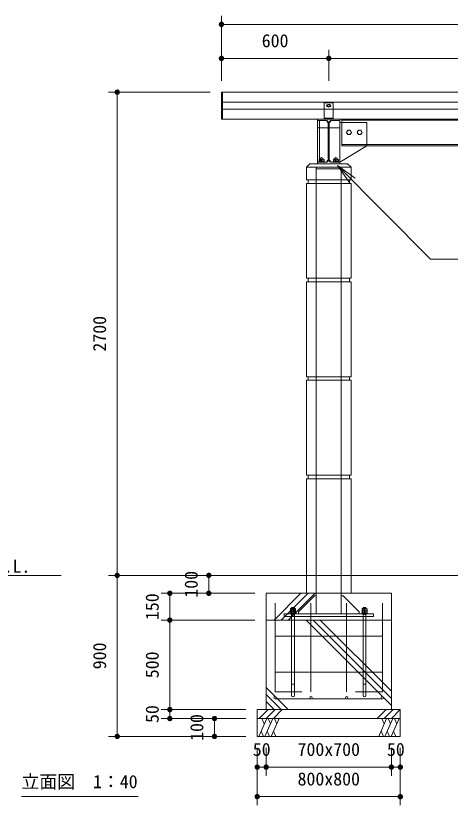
# Model space of a CAD drawing. Units: millimetres at full size, sheet at 1:40. Extents: x -800 to 17600, y -600 to 12480.
# Drawn here: x 7853 to 10282, y 1685 to 6096 of the extents above; entities that cross this region are included whole.
import ezdxf
from ezdxf.enums import TextEntityAlignment as Align

# ---------------------------------------------------------------- set-up
doc = ezdxf.new("R2010")
doc.units = ezdxf.units.MM
doc.header["$LTSCALE"] = 40
for name, color, linetype, lineweight in [('D-STR', 1, 'Continuous', 13), ('D-STR-DIM', 7, 'Continuous', 13), ('D-STR-HTXT', 7, 'Continuous', 13), ('D-STR-TXT', 7, 'Continuous', 13)]:
    doc.layers.add(name, color=color, linetype=linetype, lineweight=lineweight)
doc.styles.add('ＭＳ ゴシック', font='')
doc.styles.get('ＭＳ ゴシック').set_extended_font_data('MS Gothic')

# ---------------------------------------------------------------- blocks, each defined once
blk = doc.blocks.new('filled_dot')
at = {"color": 0, "linetype": 'Continuous', "lineweight": -2, "const_width": 1.25}
blk.add_lwpolyline([(-0.625, 0, 1), (0.625, 0, 1)], format="xyb", close=True, dxfattribs=at)
blk = doc.blocks.new('open_arrow')
at = {"color": 0, "linetype": 'Continuous', "lineweight": -2}
blk.add_lwpolyline([(7.5, 1.25), (0, 0), (7.5, -1.25)], dxfattribs=at)

msp = doc.modelspace()

# ---------------------------------------------------------------- linework, layer by layer
at = {"layer": 'D-STR'}
for p, q in [((9597.27, 5599.88), (9609.27, 5599.88)), ((9609.27, 5587.88), (9597.27, 5587.88)), ((9407.27, 5518.88), (9993.27, 5518.88)), ((9675.77, 5518.88), (9675.77, 5499.88)), ((9877.27, 5518.88), (9688.27, 5518.88)), ((9550.77, 5509.88), (9550.77, 5277.88)), ((9600.27, 5285.88), (9600.27, 5501.88)), ((9606.27, 5501.88), (9606.27, 5285.88)), ((9665.77, 5509.88), (9665.77, 5499.88)), ((9665.77, 5499.88), (9815.77, 5499.88)), ((12030.77, 5511.88), (9675.77, 5511.88)), ((9675.77, 5499.88), (9675.77, 5368.88)), ((9815.77, 5499.88), (9815.77, 5368.88)), ((9665.77, 5277.88), (9815.77, 5368.88)), ((9675.77, 5375.88), (9815.77, 5375.88)), ((9675.77, 5368.88), (9815.77, 5368.88)), ((9815.77, 5375.88), (11890.77, 5375.88)), ((9815.77, 5368.88), (11890.77, 5368.88)), ((9549.41, 5292.78), (9551.87, 5294.08)), ((9574.67, 5294.08), (9551.87, 5294.08)), ((9563.27, 5275.28), (9563.27, 5296.68)), ((9577.13, 5292.78), (9574.67, 5294.08)), ((9629.41, 5292.78), (9631.87, 5294.08)), ((9631.87, 5294.08), (9654.67, 5294.08)), ((9643.27, 5275.28), (9643.27, 5296.68)), ((9657.13, 5292.78), (9654.67, 5294.08)), ((9578.27, 5281.08), (9548.27, 5281.08)), ((9548.27, 5281.08), (9548.27, 5277.88)), ((9578.27, 5277.88), (9548.27, 5277.88)), ((9549.41, 5281.08), (9549.41, 5292.78)), ((9556.34, 5281.08), (9556.34, 5292.78)), ((9570.2, 5281.08), (9570.2, 5292.78)), ((9577.13, 5281.08), (9577.13, 5292.78)), ((9578.27, 5281.08), (9578.27, 5277.88)), ((9628.27, 5281.08), (9658.27, 5281.08)), ((9628.27, 5281.08), (9628.27, 5277.88)), ((9628.27, 5277.88), (9658.27, 5277.88)), ((9629.41, 5281.08), (9629.41, 5292.78)), ((9636.34, 5281.08), (9636.34, 5292.78)), ((9650.2, 5281.08), (9650.2, 5292.78)), ((9657.13, 5281.08), (9657.13, 5292.78)), ((9658.27, 5281.08), (9658.27, 5277.88)), ((9478.27, 5248.88), (9728.27, 5248.88)), ((9533.37, 5248.88), (9533.37, 2754.88)), ((9533.37, 5239.88), (9673.17, 5239.88)), ((9673.17, 5248.88), (9673.17, 2754.88)), ((9718.27, 5178.88), (9488.27, 5178.88)), ((9478.27, 4628.88), (9478.27, 5158.88)), ((9488.27, 5158.88), (9718.27, 5158.88)), ((9728.27, 5158.88), (9728.27, 4628.88)), ((9478.27, 4078.88), (9478.27, 4608.88)), ((9718.27, 4628.88), (9488.27, 4628.88)), ((9488.27, 4608.88), (9718.27, 4608.88)), ((9728.27, 4608.88), (9728.27, 4078.88)), ((9478.27, 3528.88), (9478.27, 4058.88)), ((9718.27, 4078.88), (9488.27, 4078.88)), ((9488.27, 4058.88), (9718.27, 4058.88)), ((9728.27, 4058.88), (9728.27, 3528.88)), ((9718.27, 3528.88), (9488.27, 3528.88)), ((9488.27, 3508.88), (9718.27, 3508.88)), ((8106.9, 2968.88), (1106.9, 2968.88)), ((12722.42, 2968.88), (8603.27, 2968.88)), ((9297.84, 2718.88), (9447.84, 2868.88)), ((9337.44, 2718.88), (9487.44, 2868.88)), ((9377.04, 2718.88), (9527.04, 2868.88)), ((9303.27, 2318.88), (9303.27, 2813.89)), ((9389.41, 2782.78), (9391.87, 2784.08)), ((9389.41, 2771.08), (9389.41, 2782.78)), ((9391.87, 2784.08), (9414.67, 2784.08)), ((9395.27, 2789.88), (9395.27, 2297.88)), ((9411.27, 2789.88), (9395.27, 2789.88)), ((9396.34, 2771.08), (9396.34, 2782.78)), ((9403.27, 2768.48), (9403.27, 2786.68)), ((9410.2, 2771.08), (9410.2, 2782.78)), ((9411.27, 2789.88), (9411.27, 2297.88)), ((9417.13, 2782.78), (9414.67, 2784.08)), ((9417.13, 2771.08), (9417.13, 2782.78)), ((9503.27, 2318.88), (9503.27, 2813.89)), ((9703.27, 2318.88), (9703.27, 2813.89)), ((9789.41, 2782.78), (9791.87, 2784.08)), ((9789.41, 2771.08), (9789.41, 2782.78)), ((9814.67, 2784.08), (9791.87, 2784.08)), ((9795.27, 2789.88), (9795.27, 2297.88)), ((9795.27, 2789.88), (9811.27, 2789.88)), ((9796.34, 2771.08), (9796.34, 2782.78)), ((9803.27, 2768.48), (9803.27, 2786.68)), ((9810.2, 2771.08), (9810.2, 2782.78)), ((9811.27, 2789.88), (9811.2, 2297.88)), ((9817.13, 2782.78), (9814.67, 2784.08)), ((9817.13, 2771.08), (9817.13, 2782.78)), ((9903.27, 2318.88), (9903.27, 2813.89)), ((9388.27, 2758.08), (9418.27, 2758.08)), ((9388.27, 2758.08), (9388.27, 2754.88)), ((9388.27, 2754.88), (9418.27, 2754.88)), ((9389.41, 2769.78), (9391.87, 2771.08)), ((9389.41, 2771.08), (9417.13, 2771.08)), ((9389.41, 2758.08), (9389.41, 2769.78)), ((9391.87, 2771.08), (9414.67, 2771.08)), ((9411.27, 2749.88), (9395.27, 2749.88)), ((9396.34, 2758.08), (9396.34, 2769.78)), ((9403.27, 2752.28), (9403.27, 2773.68)), ((9410.2, 2758.08), (9410.2, 2769.78)), ((9417.13, 2769.78), (9414.67, 2771.08)), ((9417.13, 2758.08), (9417.13, 2769.78)), ((9418.27, 2758.08), (9418.27, 2754.88)), ((9818.27, 2758.08), (9788.27, 2758.08)), ((9788.27, 2758.08), (9788.27, 2754.88)), ((9818.27, 2754.88), (9788.27, 2754.88)), ((9789.41, 2769.78), (9791.87, 2771.08)), ((9817.13, 2771.08), (9789.41, 2771.08)), ((9789.41, 2758.08), (9789.41, 2769.78)), ((9814.67, 2771.08), (9791.87, 2771.08)), ((9795.27, 2749.88), (9811.27, 2749.88)), ((9796.34, 2758.08), (9796.34, 2769.78)), ((9803.27, 2752.28), (9803.27, 2773.68)), ((9810.2, 2758.08), (9810.2, 2769.78)), ((9817.13, 2769.78), (9814.67, 2771.08)), ((9817.13, 2758.08), (9817.13, 2769.78)), ((9818.27, 2758.08), (9818.27, 2754.88)), ((9476.45, 2718.88), (9953.27, 2242.06)), ((9516.05, 2718.88), (9953.27, 2281.66)), ((9555.65, 2718.88), (9953.27, 2321.26)), ((9903.27, 2628.88), (9303.27, 2628.88)), ((9903.27, 2428.88), (9303.27, 2428.88)), ((9253.27, 2342.44), (9376.83, 2218.88)), ((9395.27, 2360.88), (9411.27, 2360.88)), ((9811.27, 2360.88), (9795.27, 2360.88)), ((9253.27, 2302.84), (9337.23, 2218.88)), ((9303.27, 2318.88), (9453.27, 2318.88)), ((9903.27, 2318.88), (9753.27, 2318.88)), ((9253.27, 2263.24), (9297.63, 2218.88)), ((9903.27, 2278.88), (9303.27, 2278.88)), ((9214.22, 2168.88), (9264.22, 2218.88)), ((9253.81, 2168.88), (9303.81, 2218.88)), ((9293.41, 2168.88), (9343.41, 2218.88)), ((9874.07, 2168.88), (9924.07, 2218.88)), ((9913.67, 2168.88), (9963.67, 2218.88)), ((9953.27, 2168.88), (10003.27, 2218.88)), ((9211.51, 2068.88), (9256.05, 2168.88)), ((9242.92, 2139.39), (9229.78, 2168.88)), ((9246.28, 2068.88), (9290.83, 2168.88)), ((9277.69, 2139.39), (9264.55, 2168.88)), ((9281.06, 2068.88), (9325.6, 2168.88)), ((9312.46, 2139.39), (9299.32, 2168.88)), ((9882.19, 2068.88), (9926.73, 2168.88)), ((9913.59, 2139.39), (9900.45, 2168.88)), ((9916.96, 2068.88), (9961.5, 2168.88)), ((9948.36, 2139.39), (9935.23, 2168.88)), ((9951.73, 2068.88), (9996.27, 2168.88)), ((9983.13, 2139.39), (9970, 2168.88)), ((9224.65, 2098.37), (9237.79, 2068.88)), ((9259.42, 2098.37), (9272.56, 2068.88)), ((9294.19, 2098.37), (9307.33, 2068.88)), ((9895.32, 2098.37), (9908.46, 2068.88)), ((9930.09, 2098.37), (9943.23, 2068.88)), ((9964.87, 2098.37), (9978, 2068.88))]:
    msp.add_line(p, q, dxfattribs=at)
for points in [[(9003.27, 5668.88), (12703.27, 5668.88), (12703.27, 5518.88), (9003.27, 5518.88)], [(9003.27, 5668.88), (9008.27, 5668.88), (9008.27, 5518.88), (9003.27, 5518.88)], [(9008.27, 5613.63), (12698.27, 5613.63), (12698.27, 5574.13), (9008.27, 5574.13)], [(9628.27, 5608.88), (9578.27, 5608.88), (9578.27, 5518.88), (9628.27, 5518.88)], [(9595.76, 5593.88), (9599.52, 5600.38), (9607.02, 5600.38), (9610.77, 5593.88), (9607.02, 5587.38), (9599.52, 5587.38)], [(9540.77, 5518.88), (9665.77, 5518.88), (9665.77, 5468.88), (9540.77, 5468.88)], [(9540.77, 5518.88), (9665.77, 5518.88), (9665.77, 5268.88), (9540.77, 5268.88)], [(9578.27, 5523.38), (9628.27, 5523.38), (9628.27, 5518.88), (9578.27, 5518.88)], [(9701.91, 5443.88), (9708.84, 5455.88), (9722.7, 5455.88), (9729.63, 5443.88), (9722.7, 5431.88), (9708.84, 5431.88)], [(9761.91, 5443.88), (9768.84, 5455.88), (9782.7, 5455.88), (9789.63, 5443.88), (9782.7, 5431.88), (9768.84, 5431.88)], [(9253.27, 2868.88), (9953.27, 2868.88), (9953.27, 2718.88), (9253.27, 2718.88)], [(9533.37, 2754.88), (9433.37, 2754.88), (9433.37, 2764.88), (9523.37, 2854.88), (9533.37, 2854.88)], [(9673.17, 2754.88), (9773.17, 2754.88), (9773.17, 2764.88), (9683.17, 2854.88), (9673.17, 2854.88)], [(9853.27, 2738.88), (9353.27, 2738.88), (9353.27, 2754.88), (9853.27, 2754.88)], [(9353.27, 2738.88), (9853.27, 2738.88), (9853.27, 2754.88), (9353.27, 2754.88)], [(9253.27, 2718.88), (9953.27, 2718.88), (9953.27, 2218.88), (9253.27, 2218.88)], [(9203.27, 2218.88), (10003.27, 2218.88), (10003.27, 2168.88), (9203.27, 2168.88)], [(9203.27, 2168.88), (10003.27, 2168.88), (10003.27, 2068.88), (9203.27, 2068.88)]]:
    msp.add_lwpolyline(points, close=True, dxfattribs=at)
for points in [[(9592.27, 5509.88), (9540.77, 5509.88), (9540.77, 5518.88), (9665.77, 5518.88), (9665.77, 5509.88), (9614.27, 5509.88)], [(9478.27, 5178.88), (9478.27, 5248.88), (9498.27, 5268.88), (9708.27, 5268.88), (9728.27, 5248.88), (9728.27, 5178.88)], [(9540.77, 5268.88), (9540.77, 5277.88), (9592.27, 5277.88)], [(9614.27, 5277.88), (9665.77, 5277.88), (9665.77, 5268.88), (9540.77, 5268.88)], [(9478.27, 5158.88), (9488.27, 5158.88), (9488.27, 5178.88), (9478.27, 5178.88)], [(9728.27, 5158.88), (9718.27, 5158.88), (9718.27, 5178.88), (9728.27, 5178.88)], [(9478.27, 4608.88), (9488.27, 4608.88), (9488.27, 4628.88), (9478.27, 4628.88)], [(9728.27, 4608.88), (9718.27, 4608.88), (9718.27, 4628.88), (9728.27, 4628.88)], [(9478.27, 4058.88), (9488.27, 4058.88), (9488.27, 4078.88), (9478.27, 4078.88)], [(9728.27, 4058.88), (9718.27, 4058.88), (9718.27, 4078.88), (9728.27, 4078.88)], [(9478.27, 3508.88), (9488.27, 3508.88), (9488.27, 3528.88), (9478.27, 3528.88)], [(9728.27, 3508.88), (9718.27, 3508.88), (9718.27, 3528.88), (9728.27, 3528.88)], [(9728.27, 3508.88), (9728.27, 2868.88), (9478.27, 2868.88), (9478.27, 3508.88)]]:
    msp.add_lwpolyline(points, dxfattribs=at)
for centre, radius in [((9603.27, 5593.88), 6.5), ((9715.77, 5443.88), 12), ((9775.77, 5443.88), 12), ((9303.27, 2285.38), 6.5), ((9503.27, 2285.38), 6.5), ((9703.27, 2285.38), 6.5), ((9903.27, 2285.38), 6.5)]:
    msp.add_circle(centre, radius, dxfattribs=at)
for centre, radius, start, end in [((9597.27, 5593.88), 6, 90, 180), ((9597.27, 5593.88), 6, 180, 270), ((9609.27, 5593.88), 6, 360, 90), ((9609.27, 5593.88), 6, 270, 0), ((9597.92, 5507.53), 6.12, 157.39293, 292.60707), ((9592.27, 5501.88), 8, 360, 90), ((9614.27, 5501.88), 8, 90, 180), ((9608.62, 5507.53), 6.12, 247.39293, 22.60707), ((9552.88, 5289.2), 4.98, 45.90122, 78.32053), ((9563.28, 5294.08), 9.38, 0, 180), ((9563.27, 5274.97), 19.11, 68.74529, 111.25471), ((9573.66, 5289.2), 4.98, 101.67947, 134.09878), ((9643.26, 5294.08), 9.38, 0, 180), ((9632.88, 5289.2), 4.98, 45.90122, 78.32053), ((9643.27, 5274.97), 19.11, 68.74529, 111.25471), ((9653.66, 5289.2), 4.98, 101.67947, 134.09878), ((9597.93, 5280.22), 6.12, 67.49992, 202.50008), ((9592.27, 5285.88), 8, 270, 0), ((9608.61, 5280.22), 6.12, 337.49992, 112.50008), ((9614.27, 5285.88), 8, 180, 270), ((9392.88, 2779.2), 4.98, 45.90122, 78.32053), ((9403.27, 2764.97), 19.11, 68.74529, 111.25471), ((9413.66, 2779.2), 4.98, 101.67947, 134.09878), ((9792.88, 2779.2), 4.98, 45.90122, 78.32053), ((9803.27, 2764.97), 19.11, 68.74529, 111.25471), ((9813.66, 2779.2), 4.98, 101.67947, 134.09878), ((9392.88, 2766.2), 4.98, 45.90122, 78.32053), ((9403.27, 2751.97), 19.11, 68.74529, 111.25471), ((9413.66, 2766.2), 4.98, 101.67947, 134.09878), ((9792.88, 2766.2), 4.98, 45.90122, 78.32053), ((9803.27, 2751.97), 19.11, 68.74529, 111.25471), ((9813.66, 2766.2), 4.98, 101.67947, 134.09878), ((9403.3, 2297.88), 7.97, 180, 0), ((9803.24, 2297.88), 7.97, 180, 0)]:
    msp.add_arc(centre, radius, start, end, dxfattribs=at)
at = {"layer": 'D-STR-DIM'}
for p, q in [((9003.27, 5899.88), (9003.27, 6095.62)), ((12703.27, 6047.62), (9003.27, 6047.62)), ((9003.27, 5732.88), (9003.27, 5905.62)), ((9603.27, 5732.88), (9603.27, 5905.62)), ((9603.27, 5772.88), (9603.27, 5905.62)), ((9603.27, 5857.62), (9003.27, 5857.62)), ((12103.27, 5857.62), (9603.27, 5857.62)), ((8939.27, 5668.88), (8372.62, 5668.88)), ((8420.62, 2968.88), (8420.62, 5668.88)), ((8986.23, 2968.88), (8372.62, 2968.88)), ((8946.23, 2968.88), (8372.62, 2968.88)), ((8420.62, 2068.88), (8420.62, 2968.88)), ((8932.61, 2968.88), (8884.61, 2968.88)), ((8932.61, 2868.88), (8932.61, 2968.88)), ((9189.27, 2868.88), (8666.72, 2868.88)), ((8714.72, 2718.88), (8714.72, 2868.88)), ((9189.27, 2868.88), (8884.61, 2868.88)), ((9189.27, 2718.88), (8666.72, 2718.88)), ((9189.27, 2718.88), (8666.72, 2718.88)), ((8714.72, 2218.88), (8714.72, 2718.88)), ((9139.27, 2218.88), (8666.72, 2218.88)), ((9139.27, 2218.88), (8666.72, 2218.88)), ((8714.72, 2168.88), (8714.72, 2218.88)), ((9139.27, 2168.88), (8666.72, 2168.88)), ((9139.27, 2168.88), (8916.13, 2168.88)), ((8964.13, 2068.88), (8964.13, 2168.88)), ((9139.27, 2068.88), (8372.62, 2068.88)), ((9139.27, 2068.88), (8916.13, 2068.88)), ((9203.27, 2004.88), (9203.27, 1849.62)), ((9203.27, 2004.88), (9203.27, 1684.62)), ((9253.27, 2004.88), (9253.27, 1849.62)), ((9253.27, 2004.88), (9253.27, 1849.62)), ((9953.27, 2004.88), (9953.27, 1849.62)), ((9953.27, 2004.88), (9953.27, 1849.62)), ((10003.27, 2004.88), (10003.27, 1849.62)), ((10003.27, 2004.88), (10003.27, 1684.62)), ((9253.27, 1897.62), (9203.27, 1897.62)), ((9953.27, 1897.62), (9253.27, 1897.62)), ((10003.27, 1897.62), (9953.27, 1897.62)), ((10003.27, 1732.62), (9203.27, 1732.62))]:
    msp.add_line(p, q, dxfattribs=at)
at = {"layer": 'D-STR-HTXT'}
msp.add_lwpolyline([(9651.27, 5259.88), (10172.57, 4735.67), (10292.57, 4735.67), (11187.49, 4735.67)], dxfattribs=at)
at = {"layer": 'D-STR-TXT'}
msp.add_line((7885.01, 1733.07), (8537.82, 1733.07), dxfattribs=at)

# ---------------------------------------------------------------- block references
at = {"layer": 'D-STR-DIM', "xscale": 12, "yscale": 12}
for p in [(9003.27, 6047.62), (9003.27, 5857.62), (9603.27, 5857.62), (9203.27, 1897.62), (9253.27, 1897.62), (9953.27, 1897.62), (9203.27, 1732.62)]:
    msp.add_blockref('filled_dot', p, dxfattribs=at)
for p, rotation in [((9603.27, 5857.62), 180), ((8420.62, 5668.88), 270), ((8420.62, 2968.88), 90), ((8420.62, 2968.88), 270), ((8932.61, 2968.88), 270), ((8714.72, 2868.88), 270), ((8932.61, 2868.88), 90), ((8714.72, 2718.88), 90), ((8714.72, 2718.88), 270), ((8714.72, 2218.88), 90), ((8714.72, 2218.88), 270), ((8714.72, 2168.88), 90), ((8964.13, 2168.88), 270), ((8420.62, 2068.88), 90), ((8964.13, 2068.88), 90), ((9253.27, 1897.62), 180), ((9953.27, 1897.62), 180), ((10003.27, 1897.62), 180), ((10003.27, 1732.62), 180)]:
    msp.add_blockref('filled_dot', p, dxfattribs=dict(at, rotation=rotation))
at = {"layer": 'D-STR-HTXT', "xscale": 16, "yscale": 16, "rotation": 314.8}
msp.add_blockref('open_arrow', (9651.27, 5259.88), dxfattribs=at)

# ---------------------------------------------------------------- texts
at = {"layer": 'D-STR-DIM', "style": 'ＭＳ ゴシック'}
for s, p in [('600', (9303.27, 5993.13)), ('50', (9228.27, 2033.13)), ('700x700', (9603.27, 2033.13)), ('50', (9978.27, 2033.13)), ('800x800', (9603.27, 1868.13))]:
    msp.add_text(s, height=73.31, dxfattribs=at).set_placement(p, align=Align.TOP_CENTER)
for s, p in [('2700', (8285.11, 4318.88)), ('100', (8797.1, 2918.88)), ('150', (8579.21, 2793.88)), ('900', (8285.11, 2518.88)), ('500', (8579.21, 2468.88)), ('50', (8579.21, 2193.88)), ('100', (8828.62, 2118.88))]:
    msp.add_text(s, height=73.31, rotation=90, dxfattribs=at).set_placement(p, align=Align.TOP_CENTER)
at = {"layer": 'D-STR-TXT', "style": 'ＭＳ ゴシック'}
for s, p in [('▽G.L.', (7635.68, 3056.99)), ('立面図\u30001：40', (7885.01, 1853.07))]:
    msp.add_text(s, height=73.31, dxfattribs=at).set_placement(p, align=Align.TOP_LEFT)

doc.saveas('drawing.dxf')
